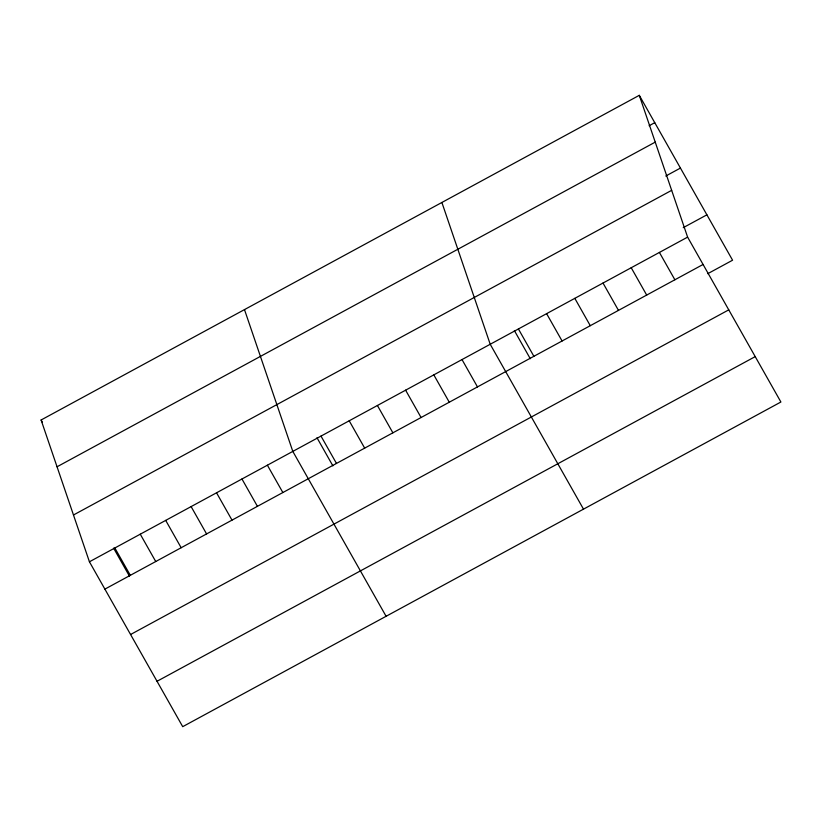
<?xml version="1.0" encoding="UTF-8"?>
<svg xmlns="http://www.w3.org/2000/svg" width="822" height="822" viewBox="0 0 822 822"><rect width="100%" height="100%" fill="white"/><g stroke="black" fill="none" stroke-linecap="round" stroke-linejoin="round"><path stroke-width="1.23" d="M639.29 95.331L687.613 237.126L780.9 402.009L182.71 726.669L89.423 561.786L41.1 419.991L639.29 95.331L732.577 260.214L707.763 273.685M649.123 125.735L654.764 122.673M57.047 466.783L655.237 142.124M665.779 176.021L680.441 168.068M73.477 514.993L671.666 190.334M683.216 227.684L706.899 214.83M89.423 561.786L687.613 237.126M104.887 589.127L703.087 264.468M130.575 634.512L728.765 309.853M157.033 681.284L755.223 356.614M659.408 252.426L674.883 279.778M631.214 267.736L646.688 295.077M603.009 283.035L618.483 310.387M574.814 298.345L590.278 325.687M546.609 313.655L562.084 340.996M518.415 328.954L533.879 356.296M514.387 330.608L530.282 358.711M583.497 509.147L490.21 344.264L441.887 202.469M462.005 359.563L477.479 386.915M433.811 374.873L449.274 402.215M405.606 390.173L421.08 417.525M377.411 405.482L392.875 432.824M349.206 420.792L364.68 448.134M321.001 436.092L336.475 463.433M316.984 437.746L332.879 465.848M386.093 616.284L292.807 451.401L244.483 309.606M267.386 465.201L282.85 492.542M241.956 478.99L257.43 506.342M216.535 492.789L232.01 520.141M191.115 506.588L206.589 533.94M165.695 520.388L181.159 547.729M140.264 534.187L155.738 561.529M114.844 547.986L130.318 575.328M41.1 419.991L42.333 422.179M113.6 548.13L129.496 576.232"/></g></svg>
